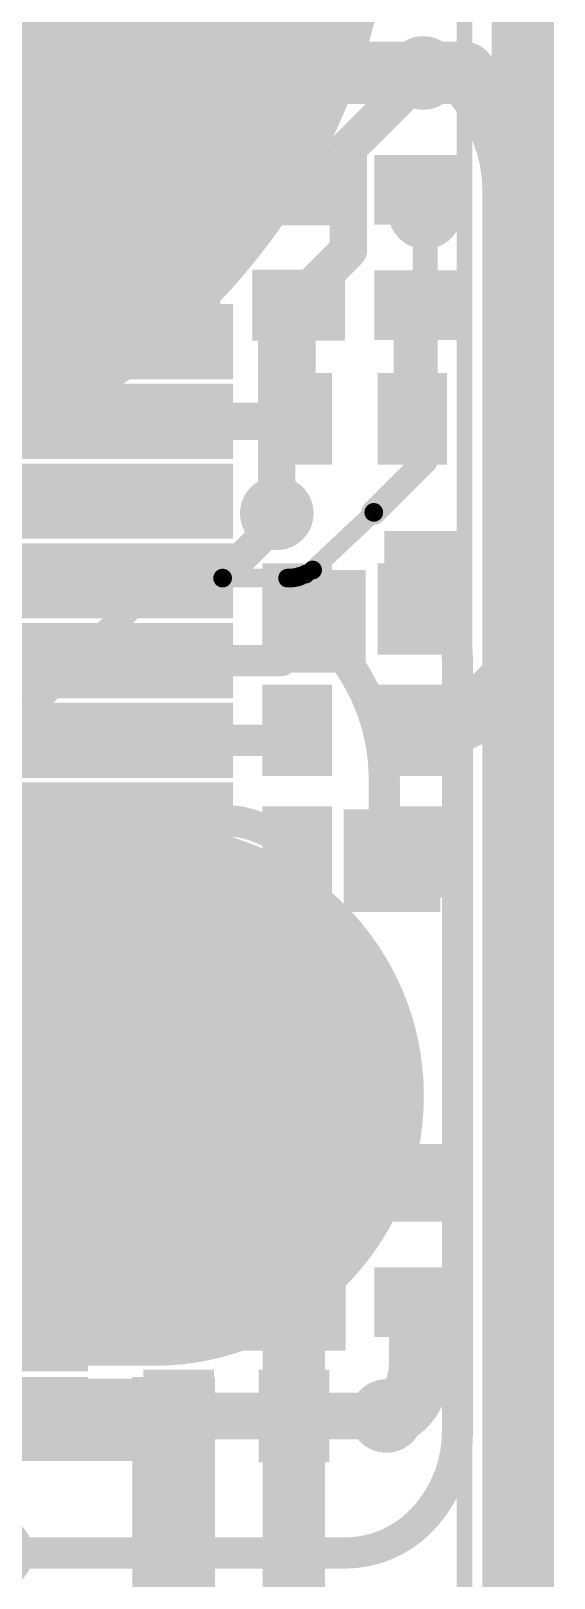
# Model space of a CAD drawing. Header units: millimetres. Extents: x -1.12 to 0.67, y -0.23 to 1.43.
# Drawn here: x -0.1009 to 0.067, y 0.379 to 0.8755 of the extents above; entities that cross this region are included whole.
import ezdxf

# ---------------------------------------------------------------- set-up
doc = ezdxf.new("R2010")
doc.units = ezdxf.units.MM
doc.header["$MEASUREMENT"] = 0
for name, color, linetype in [('BottomLayer', 5, 'Continuous'), ('BottomPaste', 16, 'Continuous'), ('BottomSolder', 6, 'Continuous'), ('TopLayer', 1, 'Continuous'), ('TopOverlay', 2, 'Continuous'), ('TopPaste', 8, 'Continuous'), ('TopSolder', 216, 'Continuous'), ('ViaHoleLayer', 16, 'Continuous')]:
    doc.layers.add(name, color=color, linetype=linetype)

# ---------------------------------------------------------------- blocks, each defined once
blk = doc.blocks.new('_EMG________6')
at = {"layer": 'TopLayer'}
h = blk.add_hatch(color=1, dxfattribs=at)
edge = h.paths.add_edge_path()
edge.add_arc((1.1e-06, 0.3931963), 0.1968504, 0, 360)
h = blk.add_hatch(color=1, dxfattribs=at)
edge = h.paths.add_edge_path()
edge.add_arc((-0.1240147, -0.0005045), 0.0826771, 90, 270)
edge.add_line((-0.1240147, -0.08318160000000001), (0.1240169, -0.08318160000000001))
edge.add_arc((0.1240169, -0.0005045), 0.0826771, 270, 450)
edge.add_line((0.1240169, 0.0821726), (-0.1240147, 0.0821726))
at = {"layer": 'TopPaste'}
h = blk.add_hatch(color=8, dxfattribs=at)
edge = h.paths.add_edge_path()
edge.add_arc((1.1e-06, 0.3931963), 0.1968504, 0, 360)
h = blk.add_hatch(color=8, dxfattribs=at)
edge = h.paths.add_edge_path()
edge.add_arc((-0.1240147, -0.0005045), 0.0826771, 90, 270)
edge.add_line((-0.1240147, -0.08318160000000001), (0.1240169, -0.08318160000000001))
edge.add_arc((0.1240169, -0.0005045), 0.0826771, 270, 450)
edge.add_line((0.1240169, 0.0821726), (-0.1240147, 0.0821726))
at = {"layer": 'TopSolder'}
h = blk.add_hatch(color=216, dxfattribs=at)
edge = h.paths.add_edge_path()
edge.add_arc((1.1e-06, 0.3931963), 0.2008504, 0, 360)
h = blk.add_hatch(color=216, dxfattribs=at)
edge = h.paths.add_edge_path()
edge.add_arc((-0.1240147, -0.0005045), 0.0866771, 90, 270)
edge.add_line((-0.1240147, -0.08718160000000001), (0.1240169, -0.08718160000000001))
edge.add_arc((0.1240169, -0.0005045), 0.0866771, 270, 450)
edge.add_line((0.1240169, 0.0861726), (-0.1240147, 0.0861726))
at = {"layer": 'TopOverlay', "const_width": 0.005}
blk.add_lwpolyline([(0.2237505, -0.4317242), (0.2237505, 0.4317177)], dxfattribs=at)
blk = doc.blocks.new('14_TSSOP_B_7')
at = {"layer": 'BottomLayer'}
for points in [[(-0.1438976, 0.08484255), (-0.0820866, 0.08484255), (-0.0820866, 0.06870085), (-0.1438976, 0.06870085)], [(0.0820866, 0.08484255), (0.1438976, 0.08484255), (0.1438976, 0.06870085), (0.0820866, 0.06870085)], [(-0.1438976, 0.05925195), (-0.0820866, 0.05925195), (-0.0820866, 0.04311025), (-0.1438976, 0.04311025)], [(0.0820866, 0.05925195), (0.1438976, 0.05925195), (0.1438976, 0.04311025), (0.0820866, 0.04311025)], [(-0.1438976, 0.03366145), (-0.0820866, 0.03366145), (-0.0820866, 0.01751975), (-0.1438976, 0.01751975)], [(0.0820866, 0.03366145), (0.1438976, 0.03366145), (0.1438976, 0.01751975), (0.0820866, 0.01751975)], [(-0.1438976, 0.00807085), (-0.0820866, 0.00807085), (-0.0820866, -0.00807085), (-0.1438976, -0.00807085)], [(0.0820866, 0.00807085), (0.1438976, 0.00807085), (0.1438976, -0.00807085), (0.0820866, -0.00807085)], [(-0.1438976, -0.01751975), (-0.0820866, -0.01751975), (-0.0820866, -0.03366145), (-0.1438976, -0.03366145)], [(0.0820866, -0.01751975), (0.1438976, -0.01751975), (0.1438976, -0.03366145), (0.0820866, -0.03366145)], [(-0.1438976, -0.04311025), (-0.0820866, -0.04311025), (-0.0820866, -0.05925195), (-0.1438976, -0.05925195)], [(0.0820866, -0.04311025), (0.1438976, -0.04311025), (0.1438976, -0.05925195), (0.0820866, -0.05925195)], [(-0.1438976, -0.06870085), (-0.0820866, -0.06870085), (-0.0820866, -0.08484255), (-0.1438976, -0.08484255)], [(0.0820866, -0.06870085), (0.1438976, -0.06870085), (0.1438976, -0.08484255), (0.0820866, -0.08484255)]]:
    blk.add_hatch(color=5, dxfattribs=at).paths.add_polyline_path(points)
at = {"layer": 'BottomPaste'}
for points in [[(-0.1438976, 0.08484255), (-0.0820866, 0.08484255), (-0.0820866, 0.06870085), (-0.1438976, 0.06870085)], [(0.0820866, 0.08484255), (0.1438976, 0.08484255), (0.1438976, 0.06870085), (0.0820866, 0.06870085)], [(-0.1438976, 0.05925195), (-0.0820866, 0.05925195), (-0.0820866, 0.04311025), (-0.1438976, 0.04311025)], [(0.0820866, 0.05925195), (0.1438976, 0.05925195), (0.1438976, 0.04311025), (0.0820866, 0.04311025)], [(-0.1438976, 0.03366145), (-0.0820866, 0.03366145), (-0.0820866, 0.01751975), (-0.1438976, 0.01751975)], [(0.0820866, 0.03366145), (0.1438976, 0.03366145), (0.1438976, 0.01751975), (0.0820866, 0.01751975)], [(-0.1438976, 0.00807085), (-0.0820866, 0.00807085), (-0.0820866, -0.00807085), (-0.1438976, -0.00807085)], [(0.0820866, 0.00807085), (0.1438976, 0.00807085), (0.1438976, -0.00807085), (0.0820866, -0.00807085)], [(-0.1438976, -0.01751975), (-0.0820866, -0.01751975), (-0.0820866, -0.03366145), (-0.1438976, -0.03366145)], [(0.0820866, -0.01751975), (0.1438976, -0.01751975), (0.1438976, -0.03366145), (0.0820866, -0.03366145)], [(-0.1438976, -0.04311025), (-0.0820866, -0.04311025), (-0.0820866, -0.05925195), (-0.1438976, -0.05925195)], [(0.0820866, -0.04311025), (0.1438976, -0.04311025), (0.1438976, -0.05925195), (0.0820866, -0.05925195)], [(-0.1438976, -0.06870085), (-0.0820866, -0.06870085), (-0.0820866, -0.08484255), (-0.1438976, -0.08484255)], [(0.0820866, -0.06870085), (0.1438976, -0.06870085), (0.1438976, -0.08484255), (0.0820866, -0.08484255)]]:
    blk.add_hatch(color=16, dxfattribs=at).paths.add_polyline_path(points)
at = {"layer": 'BottomSolder'}
for points in [[(-0.1478976, 0.08884255), (-0.0780866, 0.08884255), (-0.0780866, 0.06470085), (-0.1478976, 0.06470085)], [(0.0780866, 0.08884255), (0.1478976, 0.08884255), (0.1478976, 0.06470085), (0.0780866, 0.06470085)], [(-0.1478976, 0.06325195), (-0.0780866, 0.06325195), (-0.0780866, 0.03911025), (-0.1478976, 0.03911025)], [(0.0780866, 0.06325195), (0.1478976, 0.06325195), (0.1478976, 0.03911025), (0.0780866, 0.03911025)], [(-0.1478976, 0.03766145), (-0.0780866, 0.03766145), (-0.0780866, 0.01351975), (-0.1478976, 0.01351975)], [(0.0780866, 0.03766145), (0.1478976, 0.03766145), (0.1478976, 0.01351975), (0.0780866, 0.01351975)], [(-0.1478976, 0.01207085), (-0.0780866, 0.01207085), (-0.0780866, -0.01207085), (-0.1478976, -0.01207085)], [(0.0780866, 0.01207085), (0.1478976, 0.01207085), (0.1478976, -0.01207085), (0.0780866, -0.01207085)], [(-0.1478976, -0.01351975), (-0.0780866, -0.01351975), (-0.0780866, -0.03766145), (-0.1478976, -0.03766145)], [(0.0780866, -0.01351975), (0.1478976, -0.01351975), (0.1478976, -0.03766145), (0.0780866, -0.03766145)], [(-0.1478976, -0.03911025), (-0.0780866, -0.03911025), (-0.0780866, -0.06325195), (-0.1478976, -0.06325195)], [(0.0780866, -0.03911025), (0.1478976, -0.03911025), (0.1478976, -0.06325195), (0.0780866, -0.06325195)], [(-0.1478976, -0.06470085), (-0.0780866, -0.06470085), (-0.0780866, -0.08884255), (-0.1478976, -0.08884255)], [(0.0780866, -0.06470085), (0.1478976, -0.06470085), (0.1478976, -0.08884255), (0.0780866, -0.08884255)]]:
    blk.add_hatch(color=6, dxfattribs=at).paths.add_polyline_path(points)
blk = doc.blocks.new('MSOP_8_B_8')
at = {"layer": 'BottomLayer'}
for points in [[(-0.09763775, 0.0462598), (-0.04173225, 0.0462598), (-0.04173225, 0.0305118), (-0.09763775, 0.0305118)], [(0.04173225, 0.0462598), (0.09763775, 0.0462598), (0.09763775, 0.0305118), (0.04173225, 0.0305118)], [(-0.09763775, 0.0206693), (-0.04173225, 0.0206693), (-0.04173225, 0.0049213), (-0.09763775, 0.0049213)], [(0.04173225, 0.0206693), (0.09763775, 0.0206693), (0.09763775, 0.0049213), (0.04173225, 0.0049213)], [(-0.09763775, -0.0049213), (-0.04173225, -0.0049213), (-0.04173225, -0.0206693), (-0.09763775, -0.0206693)], [(0.04173225, -0.0049213), (0.09763775, -0.0049213), (0.09763775, -0.0206693), (0.04173225, -0.0206693)], [(-0.09763775, -0.0305118), (-0.04173225, -0.0305118), (-0.04173225, -0.0462598), (-0.09763775, -0.0462598)], [(0.04173225, -0.0305118), (0.09763775, -0.0305118), (0.09763775, -0.0462598), (0.04173225, -0.0462598)]]:
    blk.add_hatch(color=5, dxfattribs=at).paths.add_polyline_path(points)
at = {"layer": 'BottomPaste'}
for points in [[(-0.09763775, 0.0462598), (-0.04173225, 0.0462598), (-0.04173225, 0.0305118), (-0.09763775, 0.0305118)], [(0.04173225, 0.0462598), (0.09763775, 0.0462598), (0.09763775, 0.0305118), (0.04173225, 0.0305118)], [(-0.09763775, 0.0206693), (-0.04173225, 0.0206693), (-0.04173225, 0.0049213), (-0.09763775, 0.0049213)], [(0.04173225, 0.0206693), (0.09763775, 0.0206693), (0.09763775, 0.0049213), (0.04173225, 0.0049213)], [(-0.09763775, -0.0049213), (-0.04173225, -0.0049213), (-0.04173225, -0.0206693), (-0.09763775, -0.0206693)], [(0.04173225, -0.0049213), (0.09763775, -0.0049213), (0.09763775, -0.0206693), (0.04173225, -0.0206693)], [(-0.09763775, -0.0305118), (-0.04173225, -0.0305118), (-0.04173225, -0.0462598), (-0.09763775, -0.0462598)], [(0.04173225, -0.0305118), (0.09763775, -0.0305118), (0.09763775, -0.0462598), (0.04173225, -0.0462598)]]:
    blk.add_hatch(color=16, dxfattribs=at).paths.add_polyline_path(points)
at = {"layer": 'BottomSolder'}
for points in [[(-0.10163775, 0.0502598), (-0.03773225, 0.0502598), (-0.03773225, 0.0265118), (-0.10163775, 0.0265118)], [(0.03773225, 0.0502598), (0.10163775, 0.0502598), (0.10163775, 0.0265118), (0.03773225, 0.0265118)], [(-0.10163775, 0.0246693), (-0.03773225, 0.0246693), (-0.03773225, 0.0009213), (-0.10163775, 0.0009213)], [(0.03773225, 0.0246693), (0.10163775, 0.0246693), (0.10163775, 0.0009213), (0.03773225, 0.0009213)], [(-0.10163775, -0.0009213), (-0.03773225, -0.0009213), (-0.03773225, -0.0246693), (-0.10163775, -0.0246693)], [(0.03773225, -0.0009213), (0.10163775, -0.0009213), (0.10163775, -0.0246693), (0.03773225, -0.0246693)], [(-0.10163775, -0.0265118), (-0.03773225, -0.0265118), (-0.03773225, -0.0502598), (-0.10163775, -0.0502598)], [(0.03773225, -0.0265118), (0.10163775, -0.0265118), (0.10163775, -0.0502598), (0.03773225, -0.0502598)]]:
    blk.add_hatch(color=6, dxfattribs=at).paths.add_polyline_path(points)
blk = doc.blocks.new('R___0402_B_12')
at = {"layer": 'BottomLayer'}
for points in [[(-0.009500000000000001, 0.0125), (-0.009499999999999998, -0.0125), (-0.0275, -0.0125), (-0.0275, 0.0125)], [(0.0275, 0.0125), (0.0275, -0.0125), (0.009500000000000001, -0.0125), (0.009499999999999998, 0.0125)]]:
    blk.add_hatch(color=5, dxfattribs=at).paths.add_polyline_path(points)
at = {"layer": 'BottomPaste'}
for points in [[(-0.009500000000000001, 0.0125), (-0.009499999999999998, -0.0125), (-0.0275, -0.0125), (-0.0275, 0.0125)], [(0.0275, 0.0125), (0.0275, -0.0125), (0.009500000000000001, -0.0125), (0.009499999999999998, 0.0125)]]:
    blk.add_hatch(color=16, dxfattribs=at).paths.add_polyline_path(points)
at = {"layer": 'BottomSolder'}
for points in [[(-0.007334600000000002, 0.0146654), (-0.007334599999999998, -0.0146654), (-0.0296654, -0.0146654), (-0.0296654, 0.0146654)], [(0.0296654, 0.0146654), (0.0296654, -0.0146654), (0.007334600000000002, -0.0146654), (0.007334599999999998, 0.0146654)]]:
    blk.add_hatch(color=6, dxfattribs=at).paths.add_polyline_path(points)
blk = doc.blocks.new('R___0402_B_13')
at = {"layer": 'BottomLayer'}
for points in [[(-0.009500000000000001, 0.0125), (-0.009499999999999998, -0.0125), (-0.0275, -0.0125), (-0.0275, 0.0125)], [(0.0275, 0.0125), (0.0275, -0.0125), (0.009500000000000001, -0.0125), (0.009499999999999998, 0.0125)]]:
    blk.add_hatch(color=5, dxfattribs=at).paths.add_polyline_path(points)
at = {"layer": 'BottomPaste'}
for points in [[(-0.009500000000000001, 0.0125), (-0.009499999999999998, -0.0125), (-0.0275, -0.0125), (-0.0275, 0.0125)], [(0.0275, 0.0125), (0.0275, -0.0125), (0.009500000000000001, -0.0125), (0.009499999999999998, 0.0125)]]:
    blk.add_hatch(color=16, dxfattribs=at).paths.add_polyline_path(points)
at = {"layer": 'BottomSolder'}
for points in [[(-0.007334600000000002, 0.0146654), (-0.007334599999999998, -0.0146654), (-0.0296654, -0.0146654), (-0.0296654, 0.0146654)], [(0.0296654, 0.0146654), (0.0296654, -0.0146654), (0.007334600000000002, -0.0146654), (0.007334599999999998, 0.0146654)]]:
    blk.add_hatch(color=6, dxfattribs=at).paths.add_polyline_path(points)
blk = doc.blocks.new('R___0402_B_15')
at = {"layer": 'BottomLayer'}
for points in [[(-0.009500000000000001, 0.0125), (-0.009499999999999998, -0.0125), (-0.0275, -0.0125), (-0.0275, 0.0125)], [(0.0275, 0.0125), (0.0275, -0.0125), (0.009500000000000001, -0.0125), (0.009499999999999998, 0.0125)]]:
    blk.add_hatch(color=5, dxfattribs=at).paths.add_polyline_path(points)
at = {"layer": 'BottomPaste'}
for points in [[(-0.009500000000000001, 0.0125), (-0.009499999999999998, -0.0125), (-0.0275, -0.0125), (-0.0275, 0.0125)], [(0.0275, 0.0125), (0.0275, -0.0125), (0.009500000000000001, -0.0125), (0.009499999999999998, 0.0125)]]:
    blk.add_hatch(color=16, dxfattribs=at).paths.add_polyline_path(points)
at = {"layer": 'BottomSolder'}
for points in [[(-0.007334600000000002, 0.0146654), (-0.007334599999999998, -0.0146654), (-0.0296654, -0.0146654), (-0.0296654, 0.0146654)], [(0.0296654, 0.0146654), (0.0296654, -0.0146654), (0.007334600000000002, -0.0146654), (0.007334599999999998, 0.0146654)]]:
    blk.add_hatch(color=6, dxfattribs=at).paths.add_polyline_path(points)
blk = doc.blocks.new('R___0402_B_16')
at = {"layer": 'BottomLayer'}
for points in [[(-0.009500000000000001, 0.0125), (-0.009499999999999998, -0.0125), (-0.0275, -0.0125), (-0.0275, 0.0125)], [(0.0275, 0.0125), (0.0275, -0.0125), (0.009500000000000001, -0.0125), (0.009499999999999998, 0.0125)]]:
    blk.add_hatch(color=5, dxfattribs=at).paths.add_polyline_path(points)
at = {"layer": 'BottomPaste'}
for points in [[(-0.009500000000000001, 0.0125), (-0.009499999999999998, -0.0125), (-0.0275, -0.0125), (-0.0275, 0.0125)], [(0.0275, 0.0125), (0.0275, -0.0125), (0.009500000000000001, -0.0125), (0.009499999999999998, 0.0125)]]:
    blk.add_hatch(color=16, dxfattribs=at).paths.add_polyline_path(points)
at = {"layer": 'BottomSolder'}
for points in [[(-0.007334600000000002, 0.0146654), (-0.007334599999999998, -0.0146654), (-0.0296654, -0.0146654), (-0.0296654, 0.0146654)], [(0.0296654, 0.0146654), (0.0296654, -0.0146654), (0.007334600000000002, -0.0146654), (0.007334599999999998, 0.0146654)]]:
    blk.add_hatch(color=6, dxfattribs=at).paths.add_polyline_path(points)
blk = doc.blocks.new('R___0402_B_22')
at = {"layer": 'BottomLayer'}
for points in [[(-0.009499999999999996, 0.0125), (-0.009500000000000003, -0.0125), (-0.0275, -0.0125), (-0.0275, 0.0125)], [(0.0275, 0.0125), (0.0275, -0.0125), (0.009499999999999996, -0.0125), (0.009500000000000003, 0.0125)]]:
    blk.add_hatch(color=5, dxfattribs=at).paths.add_polyline_path(points)
at = {"layer": 'BottomPaste'}
for points in [[(-0.009499999999999996, 0.0125), (-0.009500000000000003, -0.0125), (-0.0275, -0.0125), (-0.0275, 0.0125)], [(0.0275, 0.0125), (0.0275, -0.0125), (0.009499999999999996, -0.0125), (0.009500000000000003, 0.0125)]]:
    blk.add_hatch(color=16, dxfattribs=at).paths.add_polyline_path(points)
at = {"layer": 'BottomSolder'}
for points in [[(-0.007334599999999997, 0.0146654), (-0.007334600000000003, -0.0146654), (-0.0296654, -0.0146654), (-0.0296654, 0.0146654)], [(0.0296654, 0.0146654), (0.0296654, -0.0146654), (0.007334599999999997, -0.0146654), (0.007334600000000003, 0.0146654)]]:
    blk.add_hatch(color=6, dxfattribs=at).paths.add_polyline_path(points)
blk = doc.blocks.new('R___0402_B_26')
at = {"layer": 'BottomLayer'}
for points in [[(-0.009500000000000001, 0.0125), (-0.009499999999999998, -0.0125), (-0.0275, -0.0125), (-0.0275, 0.0125)], [(0.0275, 0.0125), (0.0275, -0.0125), (0.009500000000000001, -0.0125), (0.009499999999999998, 0.0125)]]:
    blk.add_hatch(color=5, dxfattribs=at).paths.add_polyline_path(points)
at = {"layer": 'BottomPaste'}
for points in [[(-0.009500000000000001, 0.0125), (-0.009499999999999998, -0.0125), (-0.0275, -0.0125), (-0.0275, 0.0125)], [(0.0275, 0.0125), (0.0275, -0.0125), (0.009500000000000001, -0.0125), (0.009499999999999998, 0.0125)]]:
    blk.add_hatch(color=16, dxfattribs=at).paths.add_polyline_path(points)
at = {"layer": 'BottomSolder'}
for points in [[(-0.007334600000000002, 0.0146654), (-0.007334599999999998, -0.0146654), (-0.0296654, -0.0146654), (-0.0296654, 0.0146654)], [(0.0296654, 0.0146654), (0.0296654, -0.0146654), (0.007334600000000002, -0.0146654), (0.007334599999999998, 0.0146654)]]:
    blk.add_hatch(color=6, dxfattribs=at).paths.add_polyline_path(points)
blk = doc.blocks.new('R___0402_B_27')
at = {"layer": 'BottomLayer'}
for points in [[(-0.009500000000000001, 0.0125), (-0.009499999999999998, -0.0125), (-0.0275, -0.0125), (-0.0275, 0.0125)], [(0.0275, 0.0125), (0.0275, -0.0125), (0.009500000000000001, -0.0125), (0.009499999999999998, 0.0125)]]:
    blk.add_hatch(color=5, dxfattribs=at).paths.add_polyline_path(points)
at = {"layer": 'BottomPaste'}
for points in [[(-0.009500000000000001, 0.0125), (-0.009499999999999998, -0.0125), (-0.0275, -0.0125), (-0.0275, 0.0125)], [(0.0275, 0.0125), (0.0275, -0.0125), (0.009500000000000001, -0.0125), (0.009499999999999998, 0.0125)]]:
    blk.add_hatch(color=16, dxfattribs=at).paths.add_polyline_path(points)
at = {"layer": 'BottomSolder'}
for points in [[(-0.007334600000000002, 0.0146654), (-0.007334599999999998, -0.0146654), (-0.0296654, -0.0146654), (-0.0296654, 0.0146654)], [(0.0296654, 0.0146654), (0.0296654, -0.0146654), (0.007334600000000002, -0.0146654), (0.007334599999999998, 0.0146654)]]:
    blk.add_hatch(color=6, dxfattribs=at).paths.add_polyline_path(points)
blk = doc.blocks.new('C___0402_B_32')
at = {"layer": 'BottomLayer'}
for points in [[(-0.009500000000000001, 0.0125), (-0.009499999999999998, -0.0125), (-0.0275, -0.0125), (-0.0275, 0.0125)], [(0.0275, 0.0125), (0.0275, -0.0125), (0.009500000000000001, -0.0125), (0.009499999999999998, 0.0125)]]:
    blk.add_hatch(color=5, dxfattribs=at).paths.add_polyline_path(points)
at = {"layer": 'BottomPaste'}
for points in [[(-0.009500000000000001, 0.0125), (-0.009499999999999998, -0.0125), (-0.0275, -0.0125), (-0.0275, 0.0125)], [(0.0275, 0.0125), (0.0275, -0.0125), (0.009500000000000001, -0.0125), (0.009499999999999998, 0.0125)]]:
    blk.add_hatch(color=16, dxfattribs=at).paths.add_polyline_path(points)
at = {"layer": 'BottomSolder'}
for points in [[(-0.007137800000000001, 0.0148622), (-0.007137799999999999, -0.0148622), (-0.0298622, -0.0148622), (-0.0298622, 0.0148622)], [(0.0298622, 0.0148622), (0.0298622, -0.0148622), (0.007137800000000001, -0.0148622), (0.007137799999999999, 0.0148622)]]:
    blk.add_hatch(color=6, dxfattribs=at).paths.add_polyline_path(points)
blk = doc.blocks.new('C___0402_B_35')
at = {"layer": 'BottomLayer'}
for points in [[(-0.009500000000000001, 0.0125), (-0.009499999999999998, -0.0125), (-0.0275, -0.0125), (-0.0275, 0.0125)], [(0.0275, 0.0125), (0.0275, -0.0125), (0.009500000000000001, -0.0125), (0.009499999999999998, 0.0125)]]:
    blk.add_hatch(color=5, dxfattribs=at).paths.add_polyline_path(points)
at = {"layer": 'BottomPaste'}
for points in [[(-0.009500000000000001, 0.0125), (-0.009499999999999998, -0.0125), (-0.0275, -0.0125), (-0.0275, 0.0125)], [(0.0275, 0.0125), (0.0275, -0.0125), (0.009500000000000001, -0.0125), (0.009499999999999998, 0.0125)]]:
    blk.add_hatch(color=16, dxfattribs=at).paths.add_polyline_path(points)
at = {"layer": 'BottomSolder'}
for points in [[(-0.007137800000000001, 0.0148622), (-0.007137799999999999, -0.0148622), (-0.0298622, -0.0148622), (-0.0298622, 0.0148622)], [(0.0298622, 0.0148622), (0.0298622, -0.0148622), (0.007137800000000001, -0.0148622), (0.007137799999999999, 0.0148622)]]:
    blk.add_hatch(color=6, dxfattribs=at).paths.add_polyline_path(points)
blk = doc.blocks.new('C___0402_B_37')
at = {"layer": 'BottomLayer'}
for points in [[(-0.009499999999999996, 0.0125), (-0.009500000000000003, -0.0125), (-0.0275, -0.0125), (-0.0275, 0.0125)], [(0.0275, 0.0125), (0.0275, -0.0125), (0.009499999999999996, -0.0125), (0.009500000000000003, 0.0125)]]:
    blk.add_hatch(color=5, dxfattribs=at).paths.add_polyline_path(points)
at = {"layer": 'BottomPaste'}
for points in [[(-0.009499999999999996, 0.0125), (-0.009500000000000003, -0.0125), (-0.0275, -0.0125), (-0.0275, 0.0125)], [(0.0275, 0.0125), (0.0275, -0.0125), (0.009499999999999996, -0.0125), (0.009500000000000003, 0.0125)]]:
    blk.add_hatch(color=16, dxfattribs=at).paths.add_polyline_path(points)
at = {"layer": 'BottomSolder'}
for points in [[(-0.007137799999999997, 0.0148622), (-0.007137800000000003, -0.0148622), (-0.0298622, -0.0148622), (-0.0298622, 0.0148622)], [(0.0298622, 0.0148622), (0.0298622, -0.0148622), (0.007137799999999997, -0.0148622), (0.007137800000000003, 0.0148622)]]:
    blk.add_hatch(color=6, dxfattribs=at).paths.add_polyline_path(points)

msp = doc.modelspace()

# ---------------------------------------------------------------- hatches: boundary and pattern name
at = {"layer": 'BottomLayer'}
h = msp.add_hatch(color=5, dxfattribs=at)
edge = h.paths.add_edge_path()
edge.add_arc((0.025, 0.862), 0.011811, 0, 360)
h = msp.add_hatch(color=5, dxfattribs=at)
edge = h.paths.add_edge_path()
edge.add_arc((0.0255965, 0.817311), 0.011811, 0, 360)
for points in [[(-0.1019134, 0.7677008), (-0.0401024, 0.7677008), (-0.0401024, 0.8002182), (-0.1019134, 0.8002182)], [(0.0125, 0.6775), (0.0375, 0.6775), (0.0375, 0.715), (0.0125, 0.715)], [(-0.0155, 0.69), (0.0065, 0.69), (0.0065, 0.7025), (-0.0155, 0.7025)], [(-0.0245, 0.6695), (0.0065, 0.6695), (0.0065, 0.6935), (-0.0245, 0.6935)], [(0.0215, 0.62569), (-0.0005, 0.62569), (-0.0005, 0.61319), (0.0215, 0.61319)], [(0.0305, 0.61669), (-0.0005, 0.61669), (-0.0005, 0.59269), (0.0305, 0.59269)], [(-0.1425244, 0.4975), (0.0365, 0.4975), (0.0365, 0.5182598), (-0.1425244, 0.5182598)], [(-0.1425244, 0.4493307), (-0.0866188, 0.4493307), (-0.0866188, 0.4906693), (-0.1425244, 0.4906693)], [(-0.0665, 0.4518995), (0.0001004, 0.4518995), (0.0001004, 0.4804999), (-0.0665, 0.4804999)], [(-0.1425244, 0.4165), (-0.0420444, 0.4165), (-0.0420444, 0.443), (-0.1425244, 0.443)], [(-0.0418852, 0.3318308), (-0.0418852, 0.4435), (-0.0683852, 0.4435), (-0.0683852, 0.3318308)]]:
    msp.add_hatch(color=5, dxfattribs=at).paths.add_polyline_path(points)
h = msp.add_hatch(color=5, dxfattribs=at)
edge = h.paths.add_edge_path()
edge.add_arc((-0.022, 0.720689), 0.011811, 0, 360)
h = msp.add_hatch(color=5, dxfattribs=at)
edge = h.paths.add_edge_path()
edge.add_arc((0.026189, 0.697), 0.011811, 0, 360)
h = msp.add_hatch(color=5, dxfattribs=at)
edge = h.paths.add_edge_path()
edge.add_arc((-0.0065181, 0.681311), 0.011811, 0, 360)
h = msp.add_hatch(color=5, dxfattribs=at)
edge = h.paths.add_edge_path()
edge.add_arc((0.0115181, 0.611501), 0.011811, 0, 360)
h = msp.add_hatch(color=5, dxfattribs=at)
edge = h.paths.add_edge_path()
edge.add_arc((0.013189, 0.431), 0.011811, 0, 360)
h = msp.add_hatch(color=5, dxfattribs=at)
edge = h.paths.add_edge_path()
edge.add_arc((-0.112, 0.387), 0.011811, 0, 360)
at = {"layer": 'TopLayer'}
h = msp.add_hatch(color=1, dxfattribs=at)
edge = h.paths.add_edge_path()
edge.add_arc((0.025, 0.862), 0.011811, 0, 360)
h = msp.add_hatch(color=1, dxfattribs=at)
edge = h.paths.add_edge_path()
edge.add_arc((0.0255965, 0.817311), 0.011811, 0, 360)
h = msp.add_hatch(color=1, dxfattribs=at)
edge = h.paths.add_edge_path()
edge.add_arc((-0.022, 0.720689), 0.011811, 0, 360)
h = msp.add_hatch(color=1, dxfattribs=at)
edge = h.paths.add_edge_path()
edge.add_arc((0.026189, 0.697), 0.011811, 0, 360)
h = msp.add_hatch(color=1, dxfattribs=at)
edge = h.paths.add_edge_path()
edge.add_arc((-0.0065181, 0.681311), 0.011811, 0, 360)
h = msp.add_hatch(color=1, dxfattribs=at)
edge = h.paths.add_edge_path()
edge.add_arc((0.0115181, 0.611501), 0.011811, 0, 360)
h = msp.add_hatch(color=1, dxfattribs=at)
edge = h.paths.add_edge_path()
edge.add_arc((0.013189, 0.431), 0.011811, 0, 360)
h = msp.add_hatch(color=1, dxfattribs=at)
edge = h.paths.add_edge_path()
edge.add_arc((-0.112, 0.387), 0.011811, 0, 360)
at = {"layer": 'ViaHoleLayer'}
h = msp.add_hatch(color=16, dxfattribs=at)
edge = h.paths.add_edge_path()
edge.add_arc((0.025, 0.862), 0.0059055, 0, 360)
h = msp.add_hatch(color=16, dxfattribs=at)
edge = h.paths.add_edge_path()
edge.add_arc((0.0255965, 0.817311), 0.0059055, 0, 360)
h = msp.add_hatch(color=16, dxfattribs=at)
edge = h.paths.add_edge_path()
edge.add_arc((-0.022, 0.720689), 0.0059055, 0, 360)
h = msp.add_hatch(color=16, dxfattribs=at)
edge = h.paths.add_edge_path()
edge.add_arc((0.026189, 0.697), 0.0059055, 0, 360)
h = msp.add_hatch(color=16, dxfattribs=at)
edge = h.paths.add_edge_path()
edge.add_arc((-0.0065181, 0.681311), 0.0059055, 0, 360)
h = msp.add_hatch(color=16, dxfattribs=at)
edge = h.paths.add_edge_path()
edge.add_arc((0.0115181, 0.611501), 0.0059055, 0, 360)
h = msp.add_hatch(color=16, dxfattribs=at)
edge = h.paths.add_edge_path()
edge.add_arc((0.013189, 0.431), 0.0059055, 0, 360)

# ---------------------------------------------------------------- linework, layer by layer
at = {"layer": 'BottomLayer'}
for points, const_width in [([(-0.0878219, 0.8896624, -0.1989105564976868), (-0.0710079, 0.8490702)], 0.025), ([(-0.01, 0.858, -0.198912367379658), (-0.0003431, 0.862)], 0.02), ([(0.0398894, 0.8602993, -0.1875604665354559), (0.054, 0.8240064)], 0.02), ([(-0.015, 0.8459289, -0.198912367379658), (-0.01, 0.858)], 0.02), ([(-0.0155, 0.7862929, -0.198912367379658), (-0.015, 0.7875)], 0.012), ([(-0.0155, 0.751, -0.198912367379658), (-0.017477, 0.7501811)], 0.012), ([(0.0215, 0.69, -0.198912367379658), (0.0225607, 0.6925606)], 0.01), ([(0.0482357, 0.6620743, -0.198912367379658), (0.0215, 0.651)], 0.02), ([(-0.0155, 0.651, -0.198912367379658), (-0.0231799, 0.6478189)], 0.01), ([(-0.0401933, 0.6222283, -0.198912367379658), (-0.0155, 0.612)], 0.01), ([(-0.0633812, 0.5083858, -0.1989119702776952), (-0.054, 0.5045)], 0.012), ([(-0.0165, 0.4639105, -0.197292354021203), (-0.015, 0.4674999)], 0.02), ([(0.024, 0.4478995, -0.08718808979030176), (0.0225684, 0.4397522)], 0.02), ([(0.0225684, 0.4397522, -0.2274712561067109), (0.0133026, 0.4306664)], 0.02)]:
    msp.add_lwpolyline(points, format="xyb", dxfattribs=dict(at, const_width=const_width))
for points, const_width in [([(-0.0003431, 0.862), (0.025, 0.862)], 0.02), ([(0.025, 0.862), (0.0382615, 0.862)], 0.02), ([(-0.0710079, 0.7838426), (-0.0710079, 0.8490702)], 0.025), ([(-0.015, 0.8335), (-0.015, 0.8459289)], 0.02), ([(0.054, 0.6678386), (0.054, 0.8240064)], 0.02), ([(0.024, 0.8157145), (0.024, 0.8245)], 0.008), ([(0.024, 0.8157145), (0.0255965, 0.817311)], 0.008), ([(-0.0155, 0.751), (-0.0155, 0.7862929)], 0.012), ([(0.0215, 0.785), (0.024, 0.7875)], 0.012), ([(0.0215, 0.751), (0.0215, 0.785)], 0.012), ([(-0.0710079, 0.7501811), (-0.017477, 0.7501811)], 0.012), ([(-0.1065239, 0.7245906), (-0.0710079, 0.7245906)], 0.01), ([(-0.022, 0.7177274), (-0.022, 0.720689)], 0.01), ([(-0.0376565, 0.7020709), (-0.022, 0.7177274)], 0.01), ([(-0.0710079, 0.699), (-0.067937, 0.7020709)], 0.01), ([(-0.067937, 0.7020709), (-0.0376565, 0.7020709)], 0.01), ([(-0.1110555, 0.6989613), (-0.0710466, 0.6989613)], 0.01), ([(-0.0710466, 0.6989613), (-0.0710079, 0.699)], 0.01), ([(0.0225607, 0.6925607), (0.027, 0.697)], 0.01), ([(0.026189, 0.697), (0.027, 0.697)], 0.01), ([(-0.0155, 0.6865), (-0.0155, 0.69)], 0.01), ([(-0.0155, 0.6785), (-0.0155, 0.6865)], 0.01), ([(-0.0155, 0.6865), (-0.0085181, 0.681311)], 0.01), ([(-0.0205906, 0.6734094), (-0.0155, 0.6785)], 0.01), ([(-0.0710079, 0.6734094), (-0.0205906, 0.6734094)], 0.01), ([(0.0482357, 0.6620743), (0.054, 0.6678386)], 0.02), ([(0.054, 0.3666686), (0.054, 0.6678386)], 0.02), ([(-0.1128189, 0.6478189), (-0.0231799, 0.6478189)], 0.01), ([(-0.117338, 0.6222283), (-0.0710079, 0.6222283)], 0.01), ([(-0.0710079, 0.6222283), (-0.0401933, 0.6222283)], 0.01), ([(0.02, 0.614), (0.0215, 0.6125)], 0.01), ([(0.0215, 0.612), (0.0215, 0.6125)], 0.01), ([(-0.054, 0.5045), (-0.015, 0.5045)], 0.012), ([(-0.015, 0.5045), (0.024, 0.5045)], 0.012), ([(-0.054, 0.4675), (-0.015, 0.4675)], 0.02), ([(-0.0165, 0.431), (-0.0165, 0.4639105)], 0.02), ([(0.024, 0.4478995), (0.024, 0.4585)], 0.02), ([(-0.0165, 0.345), (-0.0165, 0.431)], 0.02), ([(0.014189, 0.431), (0.0141892, 0.431)], 0.015)]:
    msp.add_lwpolyline(points, dxfattribs=dict(at, const_width=const_width))
for points, const_width in [([(-0.0053431, 0.862, 1), (0.0046569, 0.862, 1)], 0.01), ([(-0.0053431, 0.862, 1), (0.0046569, 0.862, 1)], 0.01), ([(0.02, 0.862, 1), (0.03, 0.862, 1)], 0.01), ([(0.02, 0.862, 1), (0.03, 0.862, 1)], 0.01), ([(0.0332615, 0.862, 1), (0.0432615, 0.862, 1)], 0.01), ([(0.0348894, 0.8602993, 1), (0.0448894, 0.8602993, 1)], 0.01), ([(-0.015, 0.858, 1), (-0.005, 0.858, 1)], 0.01), ([(-0.015, 0.858, 1), (-0.005, 0.858, 1)], 0.01), ([(-0.0772579, 0.8490702, 1), (-0.0647579, 0.8490702, 1)], 0.0125), ([(-0.0772579, 0.8490702, 1), (-0.0647579, 0.8490702, 1)], 0.0125), ([(-0.02, 0.8459289, 1), (-0.01, 0.8459289, 1)], 0.01), ([(-0.02, 0.8459289, 1), (-0.01, 0.8459289, 1)], 0.01), ([(-0.02, 0.8335, 1), (-0.01, 0.8335, 1)], 0.01), ([(0.049, 0.8240064, 1), (0.059, 0.8240064, 1)], 0.01), ([(0.049, 0.8240064, 1), (0.059, 0.8240064, 1)], 0.01), ([(0.022, 0.8245, 1), (0.026, 0.8245, 1)], 0.004), ([(0.022, 0.8157145, 1), (0.026, 0.8157145, 1)], 0.004), ([(0.022, 0.8157145, 1), (0.026, 0.8157145, 1)], 0.004), ([(0.0235965, 0.817311, 1), (0.0275965, 0.817311, 1)], 0.004), ([(-0.0772579, 0.7838426, 1), (-0.0647579, 0.7838426, 1)], 0.0125), ([(-0.0185, 0.7862929, 1), (-0.0125, 0.7862929, 1)], 0.006), ([(-0.0185, 0.7862929, 1), (-0.0125, 0.7862929, 1)], 0.006), ([(-0.018, 0.7875, 1), (-0.012, 0.7875, 1)], 0.006), ([(0.0185, 0.785, 1), (0.0245, 0.785, 1)], 0.006), ([(0.0185, 0.785, 1), (0.0245, 0.785, 1)], 0.006), ([(0.021, 0.7875, 1), (0.027, 0.7875, 1)], 0.006), ([(-0.0740079, 0.7501811, 1), (-0.0680079, 0.7501811, 1)], 0.006), ([(-0.020477, 0.7501811, 1), (-0.014477, 0.7501811, 1)], 0.006), ([(-0.020477, 0.7501811, 1), (-0.014477, 0.7501811, 1)], 0.006), ([(-0.0185, 0.751, 1), (-0.0125, 0.751, 1)], 0.006), ([(-0.0185, 0.751, 1), (-0.0125, 0.751, 1)], 0.006), ([(0.0185, 0.751, 1), (0.0245, 0.751, 1)], 0.006), ([(-0.0735079, 0.7245906, 1), (-0.0685079, 0.7245906, 1)], 0.005), ([(-0.0245, 0.720689, 1), (-0.0195, 0.720689, 1)], 0.005), ([(-0.0245, 0.7177274, 1), (-0.0195, 0.7177274, 1)], 0.005), ([(-0.0245, 0.7177274, 1), (-0.0195, 0.7177274, 1)], 0.005), ([(-0.070437, 0.7020709, 1), (-0.065437, 0.7020709, 1)], 0.005), ([(-0.070437, 0.7020709, 1), (-0.065437, 0.7020709, 1)], 0.005), ([(-0.0401565, 0.7020709, 1), (-0.0351565, 0.7020709, 1)], 0.005), ([(-0.0401565, 0.7020709, 1), (-0.0351565, 0.7020709, 1)], 0.005), ([(-0.0735466, 0.6989613, 1), (-0.0685466, 0.6989613, 1)], 0.005), ([(-0.0735466, 0.6989613, 1), (-0.0685466, 0.6989613, 1)], 0.005), ([(-0.0735079, 0.699, 1), (-0.0685079, 0.699, 1)], 0.005), ([(-0.0735079, 0.699, 1), (-0.0685079, 0.699, 1)], 0.005), ([(0.023689, 0.697, 1), (0.028689, 0.697, 1)], 0.005), ([(0.0245, 0.697, 1), (0.0295, 0.697, 1)], 0.005), ([(0.0245, 0.697, 1), (0.0295, 0.697, 1)], 0.005), ([(0.0200607, 0.6925607, 1), (0.0250607, 0.6925607, 1)], 0.005), ([(0.0200607, 0.6925606, 1), (0.0250607, 0.6925606, 1)], 0.005), ([(-0.018, 0.69, 1), (-0.013, 0.69, 1)], 0.005), ([(-0.018, 0.6865, 1), (-0.013, 0.6865, 1)], 0.005), ([(-0.018, 0.6865, 1), (-0.013, 0.6865, 1)], 0.005), ([(-0.018, 0.6865, 1), (-0.013, 0.6865, 1)], 0.005), ([(0.019, 0.69, 1), (0.024, 0.69, 1)], 0.005), ([(-0.0110181, 0.681311, 1), (-0.0060181, 0.681311, 1)], 0.005), ([(-0.018, 0.6785, 1), (-0.013, 0.6785, 1)], 0.005), ([(-0.018, 0.6785, 1), (-0.013, 0.6785, 1)], 0.005), ([(-0.0735079, 0.6734094, 1), (-0.0685079, 0.6734094, 1)], 0.005), ([(-0.0230906, 0.6734094, 1), (-0.0180906, 0.6734094, 1)], 0.005), ([(-0.0230906, 0.6734094, 1), (-0.0180906, 0.6734094, 1)], 0.005), ([(0.049, 0.6678386, 1), (0.059, 0.6678386, 1)], 0.01), ([(0.049, 0.6678386, 1), (0.059, 0.6678386, 1)], 0.01), ([(0.049, 0.6678386, 1), (0.059, 0.6678386, 1)], 0.01), ([(0.0432357, 0.6620743, 1), (0.0532357, 0.6620743, 1)], 0.01), ([(0.0432357, 0.6620743, 1), (0.0532357, 0.6620743, 1)], 0.01), ([(0.0165, 0.651, 1), (0.0265, 0.651, 1)], 0.01), ([(-0.018, 0.651, 1), (-0.013, 0.651, 1)], 0.005), ([(-0.0256799, 0.6478189, 1), (-0.0206799, 0.6478189, 1)], 0.005), ([(-0.0256799, 0.6478189, 1), (-0.0206799, 0.6478189, 1)], 0.005), ([(-0.0735079, 0.6222283, 1), (-0.0685079, 0.6222283, 1)], 0.005), ([(-0.0735079, 0.6222283, 1), (-0.0685079, 0.6222283, 1)], 0.005), ([(-0.0426933, 0.6222283, 1), (-0.0376933, 0.6222283, 1)], 0.005), ([(-0.0426933, 0.6222283, 1), (-0.0376933, 0.6222283, 1)], 0.005), ([(-0.018, 0.612, 1), (-0.013, 0.612, 1)], 0.005), ([(0.0175, 0.614, 1), (0.0225, 0.614, 1)], 0.005), ([(0.019, 0.6125, 1), (0.024, 0.6125, 1)], 0.005), ([(0.019, 0.6125, 1), (0.024, 0.6125, 1)], 0.005), ([(0.019, 0.612, 1), (0.024, 0.612, 1)], 0.005), ([(-0.0663812, 0.5083858, 1), (-0.0603812, 0.5083858, 1)], 0.006), ([(-0.057, 0.5045, 1), (-0.051, 0.5045, 1)], 0.006), ([(-0.057, 0.5045, 1), (-0.051, 0.5045, 1)], 0.006), ([(-0.018, 0.5045, 1), (-0.012, 0.5045, 1)], 0.006), ([(-0.018, 0.5045, 1), (-0.012, 0.5045, 1)], 0.006), ([(0.021, 0.5045, 1), (0.027, 0.5045, 1)], 0.006), ([(-0.059, 0.4675, 1), (-0.049, 0.4675, 1)], 0.01), ([(-0.02, 0.4675, 1), (-0.01, 0.4675, 1)], 0.01), ([(-0.02, 0.4674999, 1), (-0.01, 0.4674999, 1)], 0.01), ([(-0.0215, 0.4639105, 1), (-0.0115, 0.4639105, 1)], 0.01), ([(-0.0215, 0.4639105, 1), (-0.0115, 0.4639105, 1)], 0.01), ([(0.019, 0.4585, 1), (0.029, 0.4585, 1)], 0.01), ([(0.019, 0.4478995, 1), (0.029, 0.4478995, 1)], 0.01), ([(0.019, 0.4478995, 1), (0.029, 0.4478995, 1)], 0.01), ([(0.0175684, 0.4397522, 1), (0.0275684, 0.4397522, 1)], 0.01), ([(0.0175684, 0.4397522, 1), (0.0275684, 0.4397522, 1)], 0.01), ([(-0.0215, 0.431, 1), (-0.0115, 0.431, 1)], 0.01), ([(-0.0215, 0.431, 1), (-0.0115, 0.431, 1)], 0.01), ([(0.0083026, 0.4306664, 1), (0.0183026, 0.4306664, 1)], 0.01), ([(0.010439, 0.431, 1), (0.017939, 0.431, 1)], 0.0075), ([(0.0104392, 0.431, 1), (0.0179392, 0.431, 1)], 0.0075)]:
    msp.add_lwpolyline(points, format="xyb", close=True, dxfattribs=dict(at, const_width=const_width))
at = {"layer": 'TopLayer'}
for points, const_width in [([(0.057, 0.3234214), (0.057, 0.9759006)], 0.02), ([(0.0010301, 0.8380301), (0.025, 0.862)], 0.012), ([(0.001, 0.8051228), (0.001, 0.8379673)], 0.012), ([(0.0255965, 0.7374401), (0.0255965, 0.817311)], 0.008), ([(-0.022, 0.7821228), (0.001, 0.8051228)], 0.012), ([(-0.022, 0.720689), (-0.022, 0.7821228)], 0.012), ([(0.0091411, 0.7209847), (0.0255965, 0.7374401)], 0.008), ([(-0.0104947, 0.702488), (0.0091411, 0.7209847)], 0.006), ([(-0.1216892, 0.6375305), (-0.0593417, 0.699878)], 0.008), ([(-0.0593417, 0.699878), (-0.0394, 0.699878)], 0.008), ([(-0.0394, 0.699878), (-0.0185434, 0.699878)], 0.006), ([(0.036, 0.4259706), (0.036, 0.6733142)], 0.01), ([(0.012518, 0.635335), (0.0125181, 0.6352903)], 0.01), ([(0.0125181, 0.611501), (0.0125181, 0.6352903)], 0.01), ([(-0.1486863, 0.431), (0.014189, 0.431)], 0.015), ([(-0.112, 0.387), (-0.0001421, 0.387)], 0.01)]:
    msp.add_lwpolyline(points, dxfattribs=dict(at, const_width=const_width))
for points, const_width in [([(0.022, 0.862, 1), (0.028, 0.862, 1)], 0.006), ([(-0.002, 0.8379673, 1), (0.004, 0.8379673, 1)], 0.006), ([(-0.002, 0.8379673, 1), (0.004, 0.8379673, 1)], 0.006), ([(-0.0019699, 0.8380301, 1), (0.0040301, 0.8380301, 1)], 0.006), ([(-0.0019699, 0.8380301, 1), (0.0040301, 0.8380301, 1)], 0.006), ([(0.0235965, 0.817311, 1), (0.0275965, 0.817311, 1)], 0.004), ([(-0.002, 0.8051228, 1), (0.004, 0.8051228, 1)], 0.006), ([(-0.002, 0.8051228, 1), (0.004, 0.8051228, 1)], 0.006), ([(-0.025, 0.7821228, 1), (-0.019, 0.7821228, 1)], 0.006), ([(-0.025, 0.7821228, 1), (-0.019, 0.7821228, 1)], 0.006), ([(0.0235965, 0.7374401, 1), (0.0275965, 0.7374401, 1)], 0.004), ([(0.0235965, 0.7374401, 1), (0.0275965, 0.7374401, 1)], 0.004), ([(-0.025, 0.720689, 1), (-0.019, 0.720689, 1)], 0.006), ([(0.0071411, 0.7209847, 1), (0.0111411, 0.7209847, 1)], 0.004), ([(0.0076411, 0.7209847, 1), (0.0106411, 0.7209847, 1)], 0.003), ([(-0.0119976, 0.7024853, 1), (-0.0089976, 0.7024853, 1)], 0.003), ([(-0.0119976, 0.7024853, 1), (-0.0089976, 0.7024853, 1)], 0.003), ([(-0.0119947, 0.702488, 1), (-0.0089947, 0.702488, 1)], 0.003), ([(-0.0119947, 0.702488, 1), (-0.0089947, 0.702488, 1)], 0.003), ([(-0.0613417, 0.699878, 1), (-0.0573417, 0.699878, 1)], 0.004), ([(-0.0613417, 0.699878, 1), (-0.0573417, 0.699878, 1)], 0.004), ([(-0.0414, 0.699878, 1), (-0.0374, 0.699878, 1)], 0.004), ([(-0.0409, 0.699878, 1), (-0.0379, 0.699878, 1)], 0.003), ([(-0.0200434, 0.699878, 1), (-0.0170434, 0.699878, 1)], 0.003), ([(-0.0200434, 0.699878, 1), (-0.0170434, 0.699878, 1)], 0.003), ([(-0.0199348, 0.6998784, 1), (-0.0169348, 0.6998784, 1)], 0.003), ([(-0.0199348, 0.6998784, 1), (-0.0169348, 0.6998784, 1)], 0.003), ([(-0.0174528, 0.7000907, 1), (-0.0144528, 0.7000907, 1)], 0.003), ([(-0.0174528, 0.7000907, 1), (-0.0144528, 0.7000907, 1)], 0.003), ([(-0.0161455, 0.7004694, 1), (-0.0131455, 0.7004694, 1)], 0.003), ([(-0.0161455, 0.7004694, 1), (-0.0131455, 0.7004694, 1)], 0.003), ([(-0.0142427, 0.7011693, 1), (-0.0112427, 0.7011693, 1)], 0.003), ([(-0.0142427, 0.7011693, 1), (-0.0112427, 0.7011693, 1)], 0.003), ([(0.023689, 0.697, 1), (0.028689, 0.697, 1)], 0.005), ([(-0.0090182, 0.6813109, 1), (-0.0040182, 0.6813109, 1)], 0.005), ([(0.0335, 0.6733142, 1), (0.0385, 0.6733142, 1)], 0.005), ([(0.0335, 0.6733142, 1), (0.0385, 0.6733142, 1)], 0.005), ([(0.010018, 0.635335, 1), (0.015018, 0.635335, 1)], 0.005), ([(0.0100181, 0.635335, 1), (0.0150181, 0.635335, 1)], 0.005), ([(0.0100181, 0.6352903, 1), (0.0150181, 0.6352903, 1)], 0.005), ([(0.0100181, 0.6352903, 1), (0.0150181, 0.6352903, 1)], 0.005), ([(0.0100181, 0.611501, 1), (0.0150181, 0.611501, 1)], 0.005), ([(0.010439, 0.431, 1), (0.017939, 0.431, 1)], 0.0075), ([(0.0335, 0.4259706, 1), (0.0385, 0.4259706, 1)], 0.005), ([(0.0335, 0.4259706, 1), (0.0385, 0.4259706, 1)], 0.005), ([(0.0215, 0.397, 1), (0.0265, 0.397, 1)], 0.005), ([(0.0215, 0.397, 1), (0.0265, 0.397, 1)], 0.005), ([(-0.0026421, 0.387, 1), (0.0023579, 0.387, 1)], 0.005), ([(-0.0026421, 0.387, 1), (0.0023579, 0.387, 1)], 0.005)]:
    msp.add_lwpolyline(points, format="xyb", close=True, dxfattribs=dict(at, const_width=const_width))
for points, const_width in [([(0.0010301, 0.8380301, -8.414446145640701e-05), (0.001, 0.8379673)], 0.012), ([(-0.0104976, 0.7024853, -0.1097366137397632), (-0.0127427, 0.7011693)], 0.006), ([(-0.0104947, 0.702488, -0.0001646989288709944), (-0.0104976, 0.7024853)], 0.006), ([(-0.0184348, 0.6998784, -0.001709691192986371), (-0.0185434, 0.699878)], 0.006), ([(-0.0159528, 0.7000907, -0.03927699185221571), (-0.0184348, 0.6998784)], 0.006), ([(-0.0146455, 0.7004694, -0.05689124910124042), (-0.0159528, 0.7000907)], 0.006), ([(-0.0146455, 0.7004694, -0.02437029071859724), (-0.0127427, 0.7011693)], 0.006), ([(0.026189, 0.697, -0.198912367379658), (0.036, 0.6733142)], 0.01), ([(-0.0065182, 0.6813109, -0.1989873592174411), (0.0125181, 0.635335)], 0.01), ([(0.036, 0.4259706, -0.198912367379658), (0.024, 0.397)], 0.01), ([(0.024, 0.397, -0.1989123673796559), (-0.0001421, 0.387)], 0.01)]:
    msp.add_lwpolyline(points, format="xyb", dxfattribs=dict(at, const_width=const_width))

# ---------------------------------------------------------------- block references
for name, p in [('_EMG________6', (-0.185489, 0.534266)), ('14_TSSOP_B_7', (-0.184, 0.699)), ('R___0402_B_22', (0.003, 0.651)), ('MSOP_8_B_8', (-0.1842566, 0.47)), ('C___0402_B_37', (-0.035, 0.431))]:
    msp.add_blockref(name, p)
for name, p, rotation in [('C___0402_B_32', (-0.015, 0.806), 90), ('R___0402_B_13', (0.024, 0.806), 270), ('R___0402_B_12', (0.003, 0.751), 180), ('R___0402_B_16', (0.003, 0.69), 180), ('R___0402_B_15', (0.003, 0.612), 180), ('C___0402_B_35', (-0.054, 0.486), 90), ('R___0402_B_26', (-0.015, 0.486), 90), ('R___0402_B_27', (0.024, 0.486), 270)]:
    msp.add_blockref(name, p, dxfattribs=dict(rotation=rotation))

doc.saveas('drawing.dxf')
